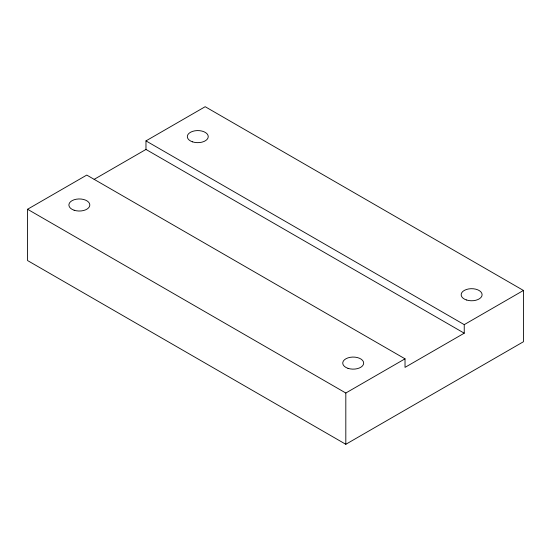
<?xml version="1.0" encoding="UTF-8"?>
<svg xmlns="http://www.w3.org/2000/svg" width="551" height="551" viewBox="0 0 551 551"><rect width="100%" height="100%" fill="white"/><g stroke="black" fill="none" stroke-linecap="round" stroke-linejoin="round"><path stroke-width="0.83" d="M145.974 140.891L205.186 106.708L523.45 290.453L523.45 341.737L345.814 444.292L27.55 260.547L27.55 209.263L86.762 175.08L405.026 358.825L405.026 367.372L464.238 333.19L464.238 324.642L145.974 140.891L145.974 149.438L464.238 333.19M94.166 179.35L145.974 149.438M27.55 209.263L345.814 393.015L405.026 358.825M464.238 324.642L523.45 290.453M345.814 393.015L345.814 444.292M74.13 210.227A10.469 6.04 0 0 0 89.827 204.993A10.469 6.04 0 0 0 74.13 199.758A10.469 6.04 0 0 0 74.13 210.227M192.554 141.855A10.469 6.04 0 0 0 208.25 136.62A10.469 6.04 0 0 0 192.554 131.386A10.469 6.04 0 0 0 192.554 141.855M347.984 368.337A10.469 6.04 0 0 0 363.681 363.102A10.469 6.04 0 0 0 347.984 357.868A10.469 6.04 0 0 0 347.984 368.337M466.408 299.964A10.469 6.04 0 0 0 482.104 294.73A10.469 6.04 0 0 0 466.408 289.495A10.469 6.04 0 0 0 466.408 299.964"/></g></svg>
